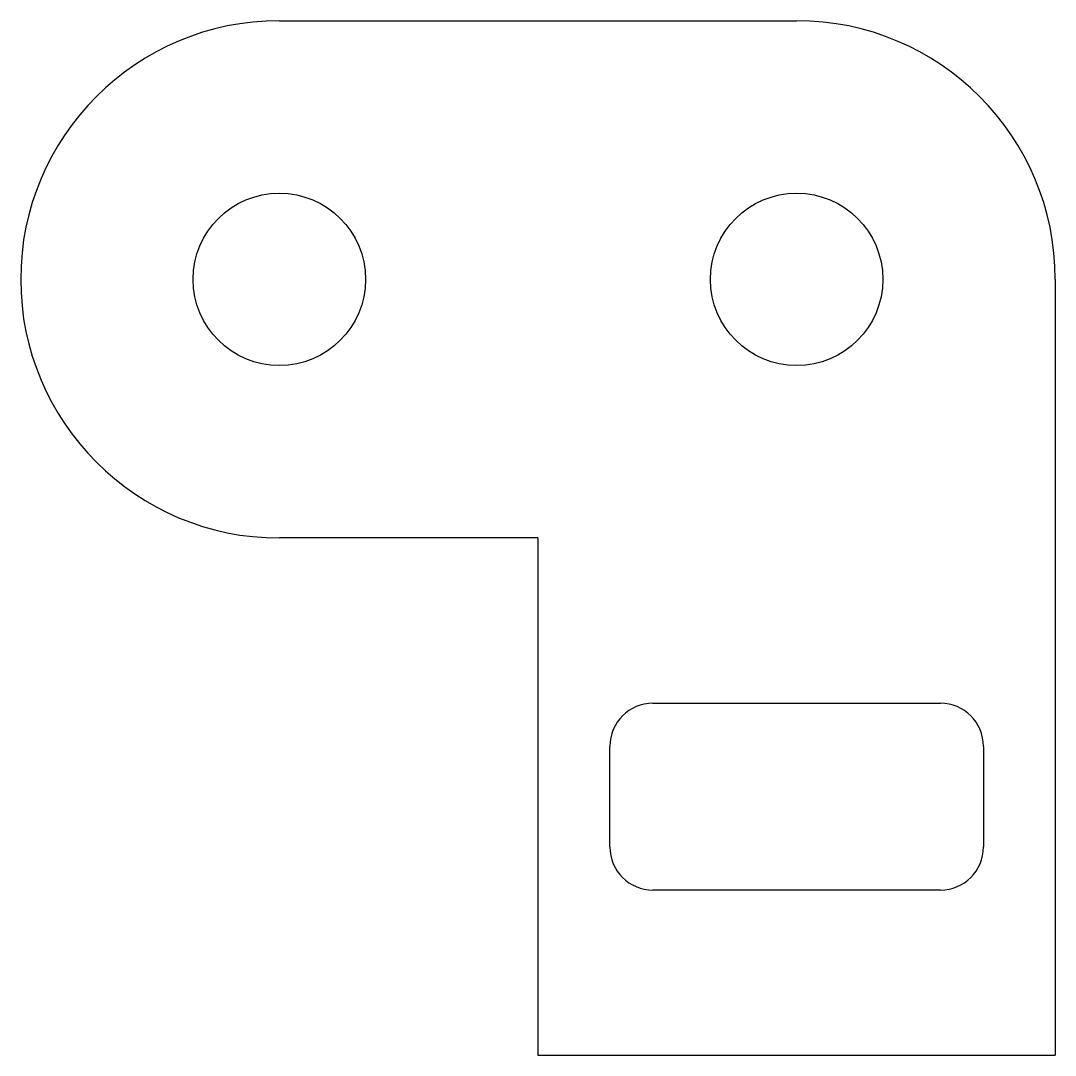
# Model space of a CAD drawing. Header units: millimetres. Extents: x 144.8 to 162.8, y 193.8 to 211.8.
import ezdxf

# ---------------------------------------------------------------- set-up
doc = ezdxf.new("R2010")
doc.units = ezdxf.units.MM
doc.layers.add('Default', color=7, linetype='Continuous')

msp = doc.modelspace()

# ---------------------------------------------------------------- linework, layer by layer
at = {"layer": 'Default', "color": 7, "linetype": 'Continuous'}
for p, q in [((149.342, 211.824), (158.342, 211.824)), ((162.842, 207.324), (162.842, 193.824)), ((153.842, 202.824), (149.342, 202.824)), ((153.842, 202.824), (153.842, 193.824)), ((155.842, 199.949), (160.842, 199.949)), ((155.092, 197.449), (155.092, 199.199)), ((161.592, 199.199), (161.592, 197.449)), ((160.842, 196.699), (155.842, 196.699)), ((153.842, 193.824), (162.842, 193.824))]:
    msp.add_line(p, q, dxfattribs=at)
for centre in [(149.342, 207.324), (158.342, 207.324)]:
    msp.add_circle(centre, 1.5, dxfattribs=at)
for centre, radius, start, end in [((149.342, 207.324), 4.5, 90, 270), ((158.342, 207.324), 4.5, 0, 90), ((155.842, 199.199), 0.75, 90, 180), ((160.842, 199.199), 0.75, 0, 90), ((155.842, 197.449), 0.75, 180, 270), ((160.842, 197.449), 0.75, 270, 0)]:
    msp.add_arc(centre, radius, start, end, dxfattribs=at)

doc.saveas('drawing.dxf')
